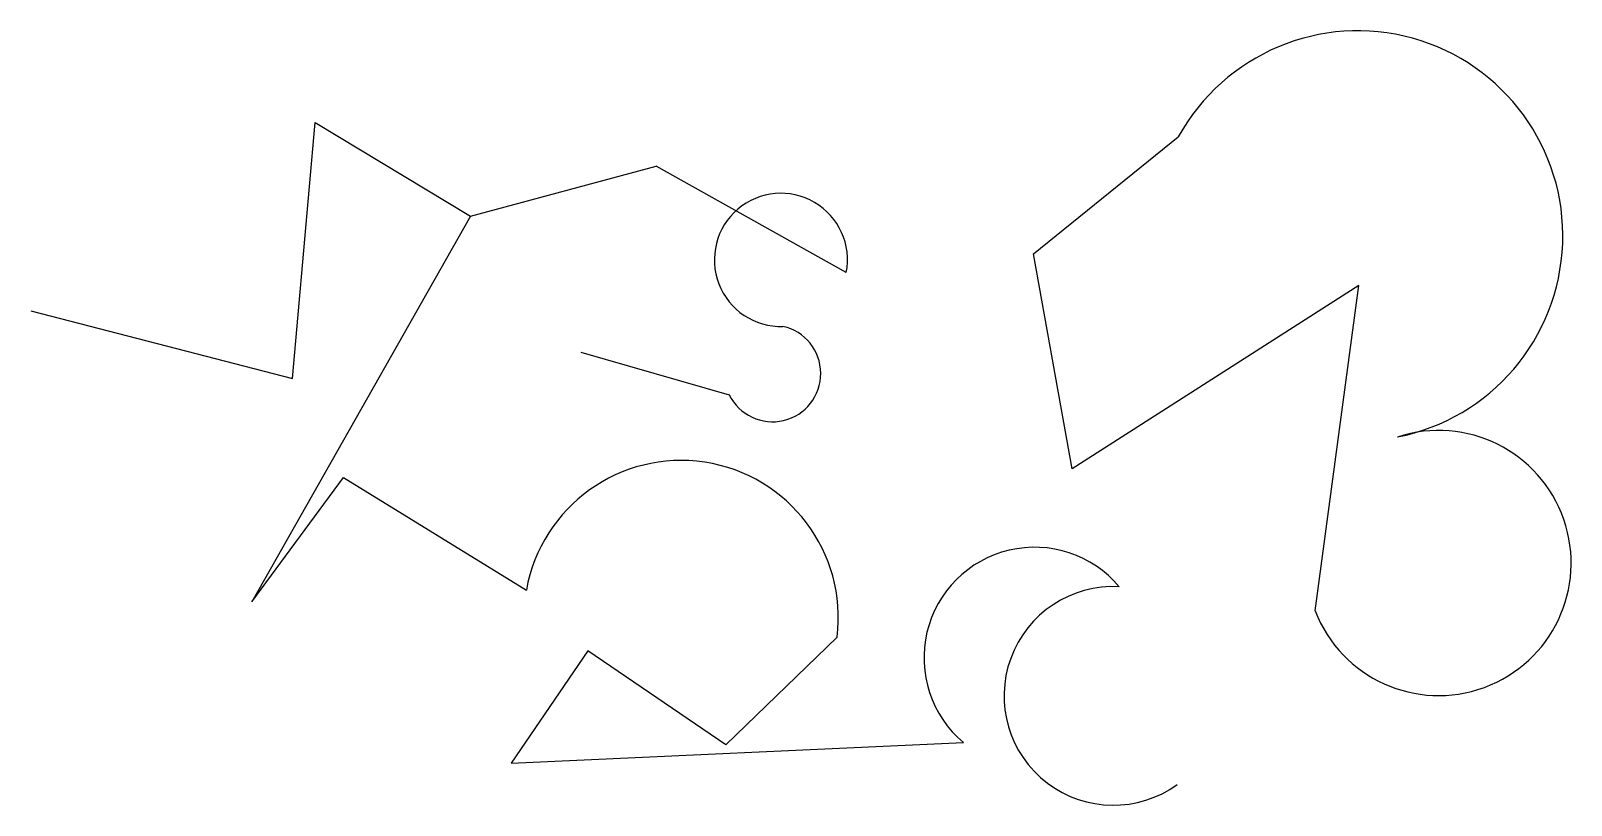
# Model space of a CAD drawing. Header units: inches. Extents: x -4.2 to 21.3, y 1.2 to 14.
import ezdxf

# ---------------------------------------------------------------- set-up
doc = ezdxf.new("R2010")
doc.units = ezdxf.units.IN
doc.header["$MEASUREMENT"] = 0

msp = doc.modelspace()

# ---------------------------------------------------------------- linework, layer by layer
for p, q in [((0.099, 8.263), (0.473, 12.508)), ((0.473, 12.508), (3.049, 10.956)), ((12.382, 10.33), (14.781, 12.266)), ((3.049, 10.956), (6.13, 11.781)), ((9.278, 10.019), (6.13, 11.781)), ((3.049, 10.956), (-0.573, 4.562)), ((13.02, 6.767), (12.382, 10.33)), ((17.775, 9.802), (13.02, 6.767)), ((17.049, 4.413), (17.775, 9.802)), ((-4.237, 9.384), (0.099, 8.263)), ((4.876, 8.702), (7.339, 7.993)), ((-0.573, 4.562), (0.948, 6.626)), ((0.948, 6.626), (3.977, 4.758)), ((9.126, 3.977), (7.284, 2.192)), ((4.995, 3.754), (3.722, 1.888)), ((7.284, 2.192), (4.995, 3.754)), ((3.722, 1.888), (11.219, 2.234))]:
    msp.add_line(p, q)
for centre, radius, start, end in [((17.757, 10.628), 3.397, 281.1407, 151.1681), ((8.195, 10.229), 1.103, 349.0151, 271.7398), ((8.056, 8.346), 0.799, 206.2589, 77.4911), ((19.096, 5.207), 2.196, 201.1924, 108.1177), ((6.541, 4.301), 2.605, 352.8588, 169.8958), ((12.398, 3.636), 1.832, 40.0018, 229.9528), ((13.704, 3.005), 1.811, 86.9464, 305.8044)]:
    msp.add_arc(centre, radius, start, end)

doc.saveas('drawing.dxf')
